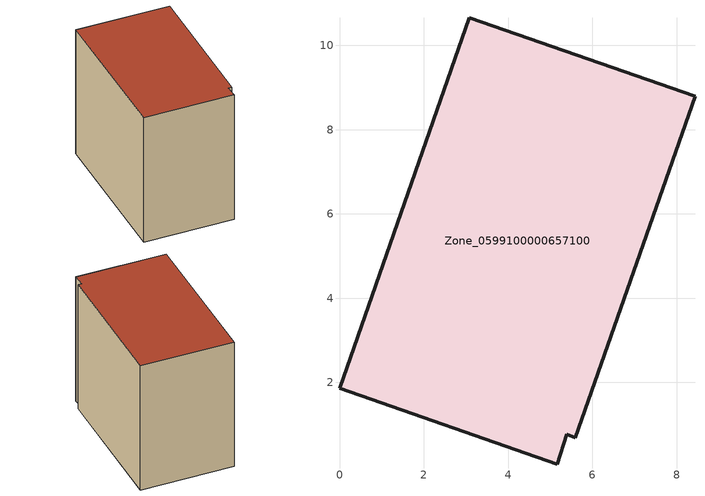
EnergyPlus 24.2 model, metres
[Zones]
Zone_0599100000657100
 floor ground (C_G): 5.6,0.69 5.39,0.77 5.17,0.06 0,1.86 3.08,10.65 8.44,8.79 z0
 wall outside (C_F): 8.44,8.79 3.08,10.65 0,1.86 5.17,0.06 5.39,0.77 5.6,0.69 8.44,8.79 z0:8.39
 roof outside (C_R): 5.39,0.77 5.6,0.69 8.44,8.79 3.08,10.65 0,1.86 5.17,0.06 z8.39
[BUILDING]
Pand.0599100000657100: North Axis=0; Terrain=City; Loads Convergence Tolerance Value=0.04; Temperature Convergence Tolerance Value=0.4; Solar Distribution=FullExterior; Maximum Number of Warmup Days=25; Minimum Number of Warmup Days=1
[Site:Location]
Rotterdam.The.Hague.AP_ZH_NLD Design_Conditions: Latitude=51.96; Longitude=4.45; Time Zone=1; Elevation=-4.5
[SITE:GROUNDTEMPERATURE:BUILDINGSURFACE]
18, 18, 18, 18, 18, 18, 18, 18, 18, 18, 18, 18
[MATERIAL] Thermal Absorptance=0.9; Solar Absorptance=0.7; Visible Absorptance=0.7
Name | Roughness | Thickness | Conductivity | Density | Specific Heat
G.TC.1992-2005 | MediumSmooth | 0.15 | 0.06 | 540 | 1210
F.TC.1992-2005 | Rough | 0.3 | 0.12 | 1920 | 840
R.TC.1992-2005 | MediumRough | 0.2 | 0.08 | 1500 | 1000
[CONSTRUCTION]
C_G: G.TC.1992-2005
C_F: F.TC.1992-2005
C_R: R.TC.1992-2005
[ZONE]
Zone_0599100000657100: Type=1; Multiplier=1; Ceiling Height=Autocalculate; Volume=Autocalculate; Floor Area=autocalculate; Part of Total Floor Area=Yes
[ZONEINFILTRATION:DESIGNFLOWRATE]
Infil_Zone_0599100000657100: Zone or ZoneList or Space or SpaceList=Zone_0599100000657100; Schedule=AlwaysOn; Design Flow Rate Calculation Method=Flow/Area; Flow Rate per Floor Area=0.0015; Constant Term Coefficient=1; Temperature Term Coefficient=0; Velocity Term Coefficient=0; Velocity Squared Term Coefficient=0
[HVACTEMPLATE:ZONE:IDEALLOADSAIRSYSTEM]
Zone_0599100000657100: Maximum Heating Supply Air Temperature=50; Minimum Cooling Supply Air Temperature=13; Maximum Heating Supply Air Humidity Ratio=0.0156; Minimum Cooling Supply Air Humidity Ratio=0.0077; Heating Limit=NoLimit; Cooling Limit=NoLimit; Dehumidification Control Type=ConstantSensibleHeatRatio; Cooling Sensible Heat Ratio=0.7; Dehumidification Setpoint=60; Humidification Control Type=None; Humidification Setpoint=30; Outdoor Air Method=None; Outdoor Air Flow Rate per Person=0.00944; Outdoor Air Flow Rate per Zone Floor Area=0; Outdoor Air Flow Rate per Zone=0; Demand Controlled Ventilation Type=None; Outdoor Air Economizer Type=NoEconomizer; Heat Recovery Type=None; Sensible Heat Recovery Effectiveness=0.7; Latent Heat Recovery Effectiveness=0.65
[ZONECONTROL:THERMOSTAT]
ThermostatControl_Zone_0599100000657100: Zone or ZoneList=Zone_0599100000657100; Control Type Schedule=DualSetpointControlType; Control 1=Thermostat_Zone_0599100000657100; Temperature Difference Between Cutout And Setpoint=0
[THERMOSTATSETPOINT:DUALSETPOINT]
Thermostat_Zone_0599100000657100: Heating Setpoint Temperature Schedule=HeatingSetpoint_Zone_0599100000657100; Cooling Setpoint Temperature Schedule=CoolingSetpoint_Zone_0599100000657100
[SCHEDULE:COMPACT]
HeatingSetpoint_Zone_0599100000657100: Through: 12/31, For: AllDays, Until: 24:00, 21
CoolingSetpoint_Zone_0599100000657100: Through: 12/31, For: AllDays, Until: 24:00, 24
DualSetpointControlType: Through: 12/31, For: AllDays, Until: 24:00, 4
AlwaysOn: Through: 12/31, For: AllDays, Until: 24:00, 1
